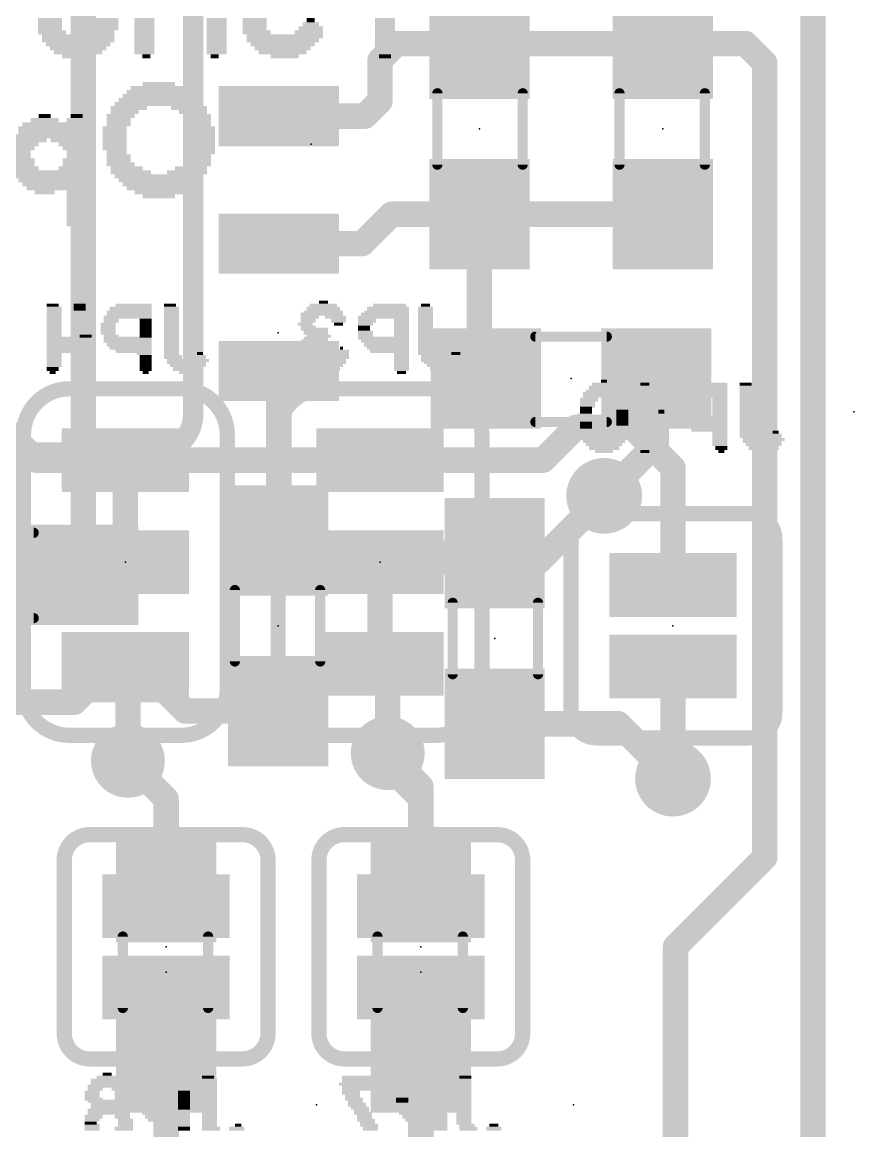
# Model space of a CAD drawing. Extents: x -29.2 to 57.4, y -10.7 to 25.5.
# Drawn here: x 14.97 to 23.27, y 7.69 to 18.74 of the extents above; entities that cross this region are included whole.
import ezdxf

# ---------------------------------------------------------------- set-up
doc = ezdxf.new("R2010")
doc.units = 0
for name, color, linetype in [('1', 12, 'CONTINUOUS'), ('16', 132, 'CONTINUOUS'), ('18', 110, 'CONTINUOUS'), ('20', 31, 'CONTINUOUS'), ('21', 253, 'CONTINUOUS'), ('22', 253, 'CONTINUOUS'), ('23', 53, 'CONTINUOUS'), ('24', 53, 'CONTINUOUS'), ('51', 253, 'CONTINUOUS')]:
    doc.layers.add(name, color=color, linetype=linetype)

# ---------------------------------------------------------------- blocks, each defined once
blk = doc.blocks.new('RECT')
blk.add_solid([(-0.5, -0.5), (0.5, -0.5), (-0.5, 0.5), (0.5, 0.5)])
blk = doc.blocks.new('ROUNDV')
at = {"const_width": 0.5}
blk.add_lwpolyline([(0, -0.25, 1), (0, 0.25, 1), (0, -0.25)], format="xyb", dxfattribs=at)

msp = doc.modelspace()

# ---------------------------------------------------------------- linework, layer by layer
at = {"layer": '1', "const_width": 0.254}
for points in [[(22.86, 0), (22.86, 25.4)], [(15.582, 13.2334), (15.582, 19.0364)], [(18.542, 18.3642), (18.7062, 18.5284)], [(19.5326, 18.5284), (18.7062, 18.5284)], [(19.5326, 18.5284), (21.3614, 18.5284)], [(21.3614, 18.5284), (22.1878, 18.5284)], [(22.1878, 18.5284), (22.3774, 18.3388)], [(18.542, 17.9578), (18.542, 18.3642)], [(22.3774, 18.3388), (22.3774, 10.414)], [(18.3896, 17.8054), (18.542, 17.9578)], [(17.532, 17.8054), (18.3896, 17.8054)], [(18.6572, 16.8284), (18.3642, 16.5354)], [(19.5326, 16.8284), (18.6572, 16.8284)], [(19.5326, 16.8284), (19.5326, 15.2536)], [(19.5326, 16.8284), (21.3614, 16.8284)], [(18.3642, 16.5354), (17.532, 16.5354)], [(17.532, 15.2654), (17.532, 13.4544)], [(19.5326, 15.2536), (19.597, 15.1892)], [(21.297, 15.1892), (21.297, 14.5406)], [(21.297, 14.5406), (20.7772, 14.0208)], [(17.532, 13.4544), (17.526, 13.5754)], [(17.538, 13.4484), (17.532, 13.4544)], [(19.685, 13.4484), (17.538, 13.4484)], [(15.494, 11.9634), (15.621, 12.0904)], [(15.621, 12.0904), (16.383, 12.0904)], [(16.383, 12.0904), (16.598, 11.8754)], [(13.97, 11.9634), (15.494, 11.9634)], [(16.598, 11.8754), (17.526, 11.8754)], [(19.685, 11.7484), (20.916, 11.7484)], [(20.916, 11.7484), (21.463, 11.2014)], [(16.0274, 11.3792), (16.4084, 10.9982)], [(18.6182, 11.3538), (18.6182, 11.4554)], [(18.6262, 11.3458), (18.6182, 11.3538)], [(18.6262, 11.3458), (18.6262, 11.3262)], [(18.6262, 11.3262), (18.9484, 11.0039)], [(16.4084, 10.9982), (16.4084, 10.121)], [(18.9484, 11.0039), (18.9484, 10.121)], [(22.3774, 10.414), (21.4884, 9.525)], [(18.9785, 10.1511), (18.9484, 10.121)], [(21.4884, 9.525), (21.4884, 1.3716)], [(16.4084, 8.421), (16.4084, 7.239)], [(18.9484, 7.239), (18.9484, 8.421)]]:
    msp.add_lwpolyline(points, dxfattribs=at)
at = {"layer": '1', "const_width": 0.127}
for points in [[(18.7062, 18.5919, 1), (18.7062, 18.4649)], [(18.7511, 18.4835, 1), (18.6613, 18.5733)], [(19.5326, 18.5919, 1), (19.5326, 18.4649)], [(19.5326, 18.4649, 1), (19.5326, 18.5919)], [(21.3614, 18.5919, 1), (21.3614, 18.4649)], [(21.3614, 18.4649, 1), (21.3614, 18.5919)], [(22.2327, 18.5733, 1), (22.1429, 18.4835)], [(22.1878, 18.4649, 1), (22.1878, 18.5919)], [(18.6055, 18.3642, 1), (18.4785, 18.3642)], [(18.4971, 18.4091, 1), (18.5869, 18.3193)], [(22.4409, 18.3388, 1), (22.3139, 18.3388)], [(22.3325, 18.2939, 1), (22.4223, 18.3837)], [(18.4785, 17.9578, 1), (18.6055, 17.9578)], [(18.5869, 17.9129, 1), (18.4971, 18.0027)], [(17.532, 17.8689, 1), (17.532, 17.7419)], [(18.3447, 17.8503, 1), (18.4345, 17.7605)], [(18.3896, 17.7419, 1), (18.3896, 17.8689)], [(18.6572, 16.8919, 1), (18.6572, 16.7649)], [(18.7021, 16.7835, 1), (18.6123, 16.8733)], [(19.5961, 16.8284, 1), (19.4691, 16.8284)], [(19.5326, 16.8919, 1), (19.5326, 16.7649)], [(19.5326, 16.7649, 1), (19.5326, 16.8919)], [(21.3614, 16.7649, 1), (21.3614, 16.8919)], [(17.532, 16.5989, 1), (17.532, 16.4719)], [(18.3193, 16.5803, 1), (18.4091, 16.4905)], [(18.3642, 16.4719, 1), (18.3642, 16.5989)], [(17.5955, 15.2654, 1), (17.4685, 15.2654)], [(19.5775, 15.2985, 1), (19.4877, 15.2087)], [(19.4691, 15.2536, 1), (19.5961, 15.2536)], [(19.5521, 15.1443, 1), (19.6419, 15.2341)], [(21.3605, 15.1892, 1), (21.2335, 15.1892)], [(21.2335, 14.5406, 1), (21.3605, 14.5406)], [(21.3419, 14.4957, 1), (21.2521, 14.5855)], [(20.7323, 14.0657, 1), (20.8221, 13.9759)], [(17.5894, 13.5785, 1), (17.4626, 13.5723)], [(17.5769, 13.4993, 1), (17.4871, 13.4095)], [(17.4685, 13.4544, 1), (17.5955, 13.4544)], [(17.4686, 13.4513, 1), (17.5954, 13.4575)], [(17.538, 13.5119, 1), (17.538, 13.3849)], [(17.4931, 13.4035, 1), (17.5829, 13.4933)], [(19.685, 13.3849, 1), (19.685, 13.5119)], [(15.5185, 13.2334, 1), (15.6455, 13.2334)], [(15.621, 12.1539, 1), (15.621, 12.0269)], [(15.6659, 12.0455, 1), (15.5761, 12.1353)], [(16.4279, 12.1353, 1), (16.3381, 12.0455)], [(16.383, 12.0269, 1), (16.383, 12.1539)], [(15.4491, 12.0083, 1), (15.5389, 11.9185)], [(15.494, 11.8999, 1), (15.494, 12.0269)], [(16.598, 11.9389, 1), (16.598, 11.8119)], [(16.5531, 11.8305, 1), (16.6429, 11.9203)], [(17.526, 11.8119, 1), (17.526, 11.9389)], [(19.685, 11.8119, 1), (19.685, 11.6849)], [(20.9609, 11.7933, 1), (20.8711, 11.7035)], [(20.916, 11.6849, 1), (20.916, 11.8119)], [(16.0723, 11.4241, 1), (15.9825, 11.3343)], [(18.6817, 11.4554, 1), (18.5547, 11.4554)], [(18.6631, 11.3987, 1), (18.5733, 11.3089)], [(18.5547, 11.3538, 1), (18.6817, 11.3538)], [(18.6897, 11.3458, 1), (18.5627, 11.3458)], [(18.6711, 11.3711, 1), (18.5813, 11.2812)], [(18.5627, 11.3262, 1), (18.6897, 11.3262)], [(18.5813, 11.3009, 1), (18.6711, 11.3907)], [(21.4181, 11.1565, 1), (21.5079, 11.2463)], [(16.4719, 10.9982, 1), (16.3449, 10.9982)], [(16.3635, 10.9533, 1), (16.4533, 11.0431)], [(19.0119, 11.0039, 1), (18.8849, 11.0039)], [(18.9035, 10.959, 1), (18.9933, 11.0489)], [(22.4223, 10.3691, 1), (22.3325, 10.4589)], [(22.3139, 10.414, 1), (22.4409, 10.414)], [(16.3449, 10.121, 1), (16.4719, 10.121)], [(18.9035, 10.1659, 1), (18.9933, 10.0761)], [(18.8849, 10.121, 1), (19.0119, 10.121)], [(19.0234, 10.1062, 1), (18.9336, 10.196)], [(21.5519, 9.525, 1), (21.4249, 9.525)], [(21.4435, 9.5699, 1), (21.5333, 9.4801)], [(16.4719, 8.421, 1), (16.3449, 8.421)], [(19.0119, 8.421, 1), (18.8849, 8.421)]]:
    msp.add_lwpolyline(points, format="xyb", dxfattribs=at)
at = {"layer": '16', "const_width": 0.254}
for points in [[(22.86, 0), (22.86, 25.4)], [(15.113, 14.3764), (12.954, 16.5354)], [(20.1675, 14.3764), (20.4945, 14.7034)], [(20.4945, 14.7034), (21.0599, 14.7034)], [(21.0599, 14.7034), (21.463, 14.3003)], [(16.002, 14.3764), (15.875, 14.5034)], [(16.002, 14.3764), (15.113, 14.3764)], [(16.002, 14.3764), (18.542, 14.3764)], [(18.542, 14.3764), (20.1675, 14.3764)], [(21.463, 14.3003), (21.463, 13.1318)], [(20.7772, 14.0208), (20.1168, 13.3604)], [(14.478, 13.3604), (16.002, 13.3604)], [(20.1168, 13.3604), (18.542, 13.3604)], [(16.002, 12.3444), (16.0274, 12.319)], [(16.0274, 12.319), (16.0274, 11.3792)], [(18.542, 12.3444), (18.5721, 12.3143)], [(18.542, 12.3444), (18.6182, 12.2682)], [(18.6182, 12.2682), (18.6182, 11.4554)], [(21.463, 11.2014), (21.463, 12.319)], [(16.4084, 10.9982), (16.0274, 11.3792)], [(18.9484, 11.1252), (18.6182, 11.4554)], [(18.9484, 9.9314), (18.9484, 11.1252)], [(16.4084, 9.9314), (16.4084, 10.9982)], [(18.9484, 9.9314), (18.9785, 9.9615)], [(16.4084, 9.1186), (16.4084, 7.239)], [(18.9484, 9.1186), (18.9484, 7.239)]]:
    msp.add_lwpolyline(points, dxfattribs=at)
at = {"layer": '16', "const_width": 0.127}
for points in [[(20.4945, 14.7669, 1), (20.4945, 14.6399)], [(20.5394, 14.6585, 1), (20.4496, 14.7483)], [(21.1048, 14.7483, 1), (21.015, 14.6585)], [(21.0599, 14.6399, 1), (21.0599, 14.7669)], [(15.9199, 14.5483, 1), (15.8301, 14.4585)], [(15.113, 14.4399, 1), (15.113, 14.3129)], [(15.0681, 14.3315, 1), (15.1579, 14.4213)], [(16.002, 14.4399, 1), (16.002, 14.3129)], [(15.9571, 14.3315, 1), (16.0469, 14.4213)], [(16.002, 14.3129, 1), (16.002, 14.4399)], [(18.542, 14.4399, 1), (18.542, 14.3129)], [(18.542, 14.3129, 1), (18.542, 14.4399)], [(20.1226, 14.4213, 1), (20.2124, 14.3315)], [(20.1675, 14.3129, 1), (20.1675, 14.4399)], [(21.5265, 14.3003, 1), (21.3995, 14.3003)], [(21.4181, 14.2554, 1), (21.5079, 14.3452)], [(20.8221, 13.9759, 1), (20.7323, 14.0657)], [(16.002, 13.2969, 1), (16.002, 13.4239)], [(18.542, 13.4239, 1), (18.542, 13.2969)], [(20.1168, 13.2969, 1), (20.1168, 13.4239)], [(20.0719, 13.4053, 1), (20.1617, 13.3155)], [(21.3995, 13.1318, 1), (21.5265, 13.1318)], [(16.0469, 12.3893, 1), (15.9571, 12.2995)], [(16.0909, 12.319, 1), (15.9639, 12.319)], [(15.9825, 12.2741, 1), (16.0723, 12.3639)], [(18.5869, 12.3893, 1), (18.4971, 12.2995)], [(18.5869, 12.3893, 1), (18.4971, 12.2995)], [(18.5272, 12.2694, 1), (18.617, 12.3592)], [(18.6817, 12.2682, 1), (18.5547, 12.2682)], [(21.5265, 12.319, 1), (21.3995, 12.319)], [(18.5733, 12.2233, 1), (18.6631, 12.3131)], [(16.0723, 11.4241, 1), (15.9825, 11.3343)], [(18.6631, 11.5003, 1), (18.5733, 11.4105)], [(18.5547, 11.4554, 1), (18.6817, 11.4554)], [(15.9639, 11.3792, 1), (16.0909, 11.3792)], [(19.0119, 11.1252, 1), (18.8849, 11.1252)], [(18.9035, 11.0803, 1), (18.9933, 11.1701)], [(21.3995, 11.2014, 1), (21.5265, 11.2014)], [(16.4719, 10.9982, 1), (16.3449, 10.9982)], [(16.3635, 10.9533, 1), (16.4533, 11.0431)], [(19.0234, 9.9166, 1), (18.9336, 10.0064)], [(16.3449, 9.9314, 1), (16.4719, 9.9314)], [(18.9035, 9.9763, 1), (18.9933, 9.8865)], [(18.8849, 9.9314, 1), (19.0119, 9.9314)], [(16.4719, 9.1186, 1), (16.3449, 9.1186)], [(19.0119, 9.1186, 1), (18.8849, 9.1186)]]:
    msp.add_lwpolyline(points, format="xyb", dxfattribs=at)
at = {"layer": '20', "const_width": 0.2032}
msp.add_lwpolyline([(22.86, 0), (22.86, 25.4)], dxfattribs=at)
at = {"layer": '21', "const_width": 0.2032}
for points in [[(16.6783, 14.8336), (16.6783, 19.5072)], [(13.1667, 14.4526), (16.2973, 14.4526)]]:
    msp.add_lwpolyline(points, dxfattribs=at)
at = {"layer": '21'}
for points, const_width in [([(16.2973, 14.4526, 0.4144), (16.6783, 14.8336)], 0.2032), ([(16.7291, 14.8336, 1), (16.6275, 14.8336)], 0.1016), ([(16.6275, 14.8336, 1), (16.7291, 14.8336)], 0.1016), ([(16.2973, 14.5034, 1), (16.2973, 14.4018)], 0.1016), ([(16.2973, 14.4018, 1), (16.2973, 14.5034)], 0.1016)]:
    msp.add_lwpolyline(points, format="xyb", dxfattribs=dict(at, const_width=const_width))
at = {"layer": '22'}
for points, const_width in [([(15.4432, 15.0876, 0.4142), (14.986, 14.6304)], 0.1524), ([(15.4432, 15.1257, 1), (15.4432, 15.0495)], 0.0762), ([(15.4432, 15.0495, 1), (15.4432, 15.1257)], 0.0762), ([(17.018, 14.6304, 0.4142), (16.5608, 15.0876)], 0.1524), ([(16.5608, 15.1257, 1), (16.5608, 15.0495)], 0.0762), ([(16.5608, 15.0495, 1), (16.5608, 15.1257)], 0.0762), ([(17.9832, 15.0876, 0.4142), (17.526, 14.6304)], 0.1524), ([(17.9832, 15.1257, 1), (17.9832, 15.0495)], 0.0762), ([(17.9832, 15.0495, 1), (17.9832, 15.1257)], 0.0762), ([(19.558, 14.6304, 0.4142), (19.1008, 15.0876)], 0.1524), ([(19.1008, 15.1257, 1), (19.1008, 15.0495)], 0.0762), ([(19.1008, 15.0495, 1), (19.1008, 15.1257)], 0.0762), ([(15.0241, 14.6304, 1), (14.9479, 14.6304)], 0.0762), ([(17.0561, 14.6304, 1), (16.9799, 14.6304)], 0.0762), ([(17.5641, 14.6304, 1), (17.4879, 14.6304)], 0.0762), ([(19.5961, 14.6304, 1), (19.5199, 14.6304)], 0.0762), ([(14.9479, 14.6304, 1), (15.0241, 14.6304)], 0.0762), ([(16.9799, 14.6304, 1), (17.0561, 14.6304)], 0.0762), ([(17.4879, 14.6304, 1), (17.5641, 14.6304)], 0.0762), ([(19.5199, 14.6304, 1), (19.5961, 14.6304)], 0.0762), ([(20.701, 13.843, 0.4142), (20.447, 13.589)], 0.1524), ([(20.701, 13.8811, 1), (20.701, 13.8049)], 0.0762), ([(20.701, 13.8049, 1), (20.701, 13.8811)], 0.0762), ([(22.479, 13.589, 0.4142), (22.225, 13.843)], 0.1524), ([(22.225, 13.8811, 1), (22.225, 13.8049)], 0.0762), ([(22.225, 13.8049, 1), (22.225, 13.8811)], 0.0762), ([(20.4851, 13.589, 1), (20.4089, 13.589)], 0.0762), ([(20.4089, 13.589, 1), (20.4851, 13.589)], 0.0762), ([(22.5171, 13.589, 1), (22.4409, 13.589)], 0.0762), ([(22.4409, 13.589, 1), (22.5171, 13.589)], 0.0762), ([(14.986, 12.0904, 0.4142), (15.4432, 11.6332)], 0.1524), ([(15.0241, 12.0904, 1), (14.9479, 12.0904)], 0.0762), ([(16.5608, 11.6332, 0.4142), (17.018, 12.0904)], 0.1524), ([(17.0561, 12.0904, 1), (16.9799, 12.0904)], 0.0762), ([(17.526, 12.0904, 0.4142), (17.9832, 11.6332)], 0.1524), ([(17.5641, 12.0904, 1), (17.4879, 12.0904)], 0.0762), ([(19.1008, 11.6332, 0.4142), (19.558, 12.0904)], 0.1524), ([(19.5961, 12.0904, 1), (19.5199, 12.0904)], 0.0762), ([(14.9479, 12.0904, 1), (15.0241, 12.0904)], 0.0762), ([(16.9799, 12.0904, 1), (17.0561, 12.0904)], 0.0762), ([(17.4879, 12.0904, 1), (17.5641, 12.0904)], 0.0762), ([(19.5199, 12.0904, 1), (19.5961, 12.0904)], 0.0762), ([(20.447, 11.8618, 0.4142), (20.701, 11.6078)], 0.1524), ([(20.4851, 11.8618, 1), (20.4089, 11.8618)], 0.0762), ([(22.225, 11.6078, 0.4142), (22.479, 11.8618)], 0.1524), ([(22.5171, 11.8618, 1), (22.4409, 11.8618)], 0.0762), ([(20.4089, 11.8618, 1), (20.4851, 11.8618)], 0.0762), ([(22.4409, 11.8618, 1), (22.5171, 11.8618)], 0.0762), ([(15.4432, 11.6713, 1), (15.4432, 11.5951)], 0.0762), ([(15.4432, 11.5951, 1), (15.4432, 11.6713)], 0.0762), ([(16.5608, 11.6713, 1), (16.5608, 11.5951)], 0.0762), ([(16.5608, 11.5951, 1), (16.5608, 11.6713)], 0.0762), ([(17.9832, 11.6713, 1), (17.9832, 11.5951)], 0.0762), ([(17.9832, 11.5951, 1), (17.9832, 11.6713)], 0.0762), ([(19.1008, 11.6713, 1), (19.1008, 11.5951)], 0.0762), ([(19.1008, 11.5951, 1), (19.1008, 11.6713)], 0.0762), ([(20.701, 11.6459, 1), (20.701, 11.5697)], 0.0762), ([(20.701, 11.5697, 1), (20.701, 11.6459)], 0.0762), ([(22.225, 11.6459, 1), (22.225, 11.5697)], 0.0762), ([(22.225, 11.5697, 1), (22.225, 11.6459)], 0.0762), ([(15.6464, 10.6426, 0.4142), (15.3924, 10.3886)], 0.1524), ([(15.6464, 10.6807, 1), (15.6464, 10.6045)], 0.0762), ([(15.6464, 10.6045, 1), (15.6464, 10.6807)], 0.0762), ([(17.4244, 10.3886, 0.4142), (17.1704, 10.6426)], 0.1524), ([(17.1704, 10.6807, 1), (17.1704, 10.6045)], 0.0762), ([(17.1704, 10.6045, 1), (17.1704, 10.6807)], 0.0762), ([(18.1864, 10.6426, 0.4142), (17.9324, 10.3886)], 0.1524), ([(18.1864, 10.6807, 1), (18.1864, 10.6045)], 0.0762), ([(18.1864, 10.6045, 1), (18.1864, 10.6807)], 0.0762), ([(19.9644, 10.3886, 0.4142), (19.7104, 10.6426)], 0.1524), ([(19.7104, 10.6807, 1), (19.7104, 10.6045)], 0.0762), ([(19.7104, 10.6045, 1), (19.7104, 10.6807)], 0.0762), ([(15.4305, 10.3886, 1), (15.3543, 10.3886)], 0.0762), ([(15.3543, 10.3886, 1), (15.4305, 10.3886)], 0.0762), ([(17.4625, 10.3886, 1), (17.3863, 10.3886)], 0.0762), ([(17.3863, 10.3886, 1), (17.4625, 10.3886)], 0.0762), ([(17.9705, 10.3886, 1), (17.8943, 10.3886)], 0.0762), ([(17.8943, 10.3886, 1), (17.9705, 10.3886)], 0.0762), ([(20.0025, 10.3886, 1), (19.9263, 10.3886)], 0.0762), ([(19.9263, 10.3886, 1), (20.0025, 10.3886)], 0.0762), ([(15.3924, 8.6614, 0.4142), (15.6464, 8.4074)], 0.1524), ([(15.4305, 8.6614, 1), (15.3543, 8.6614)], 0.0762), ([(17.1704, 8.4074, 0.4142), (17.4244, 8.6614)], 0.1524), ([(17.4625, 8.6614, 1), (17.3863, 8.6614)], 0.0762), ([(17.9324, 8.6614, 0.4142), (18.1864, 8.4074)], 0.1524), ([(17.9705, 8.6614, 1), (17.8943, 8.6614)], 0.0762), ([(19.7104, 8.4074, 0.4142), (19.9644, 8.6614)], 0.1524), ([(20.0025, 8.6614, 1), (19.9263, 8.6614)], 0.0762), ([(15.3543, 8.6614, 1), (15.4305, 8.6614)], 0.0762), ([(17.3863, 8.6614, 1), (17.4625, 8.6614)], 0.0762), ([(17.8943, 8.6614, 1), (17.9705, 8.6614)], 0.0762), ([(19.9263, 8.6614, 1), (20.0025, 8.6614)], 0.0762), ([(15.6464, 8.4455, 1), (15.6464, 8.3693)], 0.0762), ([(15.6464, 8.3693, 1), (15.6464, 8.4455)], 0.0762), ([(17.1704, 8.4455, 1), (17.1704, 8.3693)], 0.0762), ([(17.1704, 8.3693, 1), (17.1704, 8.4455)], 0.0762), ([(18.1864, 8.4455, 1), (18.1864, 8.3693)], 0.0762), ([(18.1864, 8.3693, 1), (18.1864, 8.4455)], 0.0762), ([(19.7104, 8.4455, 1), (19.7104, 8.3693)], 0.0762), ([(19.7104, 8.3693, 1), (19.7104, 8.4455)], 0.0762)]:
    msp.add_lwpolyline(points, format="xyb", dxfattribs=dict(at, const_width=const_width))
at = {"layer": '22', "const_width": 0.1524}
for points in [[(15.4432, 15.0876), (16.5608, 15.0876)], [(19.1008, 15.0876), (17.9832, 15.0876)], [(14.986, 14.6304), (14.986, 12.0904)], [(17.018, 12.0904), (17.018, 14.6304)], [(17.526, 14.6304), (17.526, 12.0904)], [(19.558, 12.0904), (19.558, 14.6304)], [(20.701, 13.843), (22.225, 13.843)], [(20.447, 13.589), (20.447, 11.8618)], [(22.479, 11.8618), (22.479, 13.589)], [(15.4432, 11.6332), (16.5608, 11.6332)], [(19.1008, 11.6332), (17.9832, 11.6332)], [(20.701, 11.6078), (22.225, 11.6078)], [(17.1704, 10.6426), (15.6464, 10.6426)], [(19.7104, 10.6426), (18.1864, 10.6426)], [(15.3924, 10.3886), (15.3924, 8.6614)], [(17.4244, 8.6614), (17.4244, 10.3886)], [(17.9324, 10.3886), (17.9324, 8.6614)], [(19.9644, 8.6614), (19.9644, 10.3886)], [(17.1704, 8.4074), (15.6464, 8.4074)], [(19.7104, 8.4074), (18.1864, 8.4074)]]:
    msp.add_lwpolyline(points, dxfattribs=at)
at = {"layer": '23'}
for p in [(19.5326, 17.6784), (21.3614, 17.6784), (20.447, 15.1892), (17.526, 12.7254), (19.685, 12.5984), (16.4084, 9.271), (18.9484, 9.271)]:
    msp.add_point(p, dxfattribs=at)
at = {"layer": '24'}
for p in [(17.8562, 17.526), (17.526, 15.6464), (20.0914, 15.6464), (23.2664, 14.859), (16.002, 13.3604), (18.542, 13.3604), (21.463, 12.7254), (16.4084, 9.525), (18.9484, 9.525), (17.907, 7.9502), (20.4724, 7.9502)]:
    msp.add_point(p, dxfattribs=at)
at = {"layer": '51', "const_width": 0.1016}
for points in [[(19.1136, 18.0344), (19.1136, 17.3224)], [(19.9646, 18.0344), (19.9646, 17.3224)], [(20.9294, 17.3224), (20.9294, 18.0344)], [(21.7804, 17.3224), (21.7804, 18.0344)], [(20.803, 15.6082), (20.091, 15.6082)], [(20.803, 14.7572), (20.091, 14.7572)], [(15.088, 13.6524), (14.376, 13.6524)], [(17.094, 12.3694), (17.094, 13.0814)], [(17.945, 12.3694), (17.945, 13.0814)], [(19.266, 12.9544), (19.266, 12.2424)], [(20.117, 12.9544), (20.117, 12.2424)], [(15.088, 12.8014), (14.376, 12.8014)], [(15.9764, 8.915), (15.9764, 9.627)], [(16.8274, 8.915), (16.8274, 9.627)], [(18.5164, 8.915), (18.5164, 9.627)], [(19.3674, 8.915), (19.3674, 9.627)]]:
    msp.add_lwpolyline(points, dxfattribs=at)
at = {"layer": '51', "const_width": 0.0508}
for points in [[(19.139, 18.0344, 1), (19.0882, 18.0344)], [(19.99, 18.0344, 1), (19.9392, 18.0344)], [(20.9548, 18.0344, 1), (20.904, 18.0344)], [(21.8058, 18.0344, 1), (21.755, 18.0344)], [(19.0882, 17.3224, 1), (19.139, 17.3224)], [(19.9392, 17.3224, 1), (19.99, 17.3224)], [(20.904, 17.3224, 1), (20.9548, 17.3224)], [(21.755, 17.3224, 1), (21.8058, 17.3224)], [(20.091, 15.6336, 1), (20.091, 15.5828)], [(20.803, 15.5828, 1), (20.803, 15.6336)], [(20.091, 14.7826, 1), (20.091, 14.7318)], [(20.803, 14.7318, 1), (20.803, 14.7826)], [(15.088, 13.627, 1), (15.088, 13.6778)], [(17.1194, 13.0814, 1), (17.0686, 13.0814)], [(17.9704, 13.0814, 1), (17.9196, 13.0814)], [(19.2914, 12.9544, 1), (19.2406, 12.9544)], [(20.1424, 12.9544, 1), (20.0916, 12.9544)], [(15.088, 12.776, 1), (15.088, 12.8268)], [(17.0686, 12.3694, 1), (17.1194, 12.3694)], [(17.9196, 12.3694, 1), (17.9704, 12.3694)], [(19.2406, 12.2424, 1), (19.2914, 12.2424)], [(20.0916, 12.2424, 1), (20.1424, 12.2424)], [(16.0018, 9.627, 1), (15.951, 9.627)], [(16.8528, 9.627, 1), (16.802, 9.627)], [(18.5418, 9.627, 1), (18.491, 9.627)], [(19.3928, 9.627, 1), (19.342, 9.627)], [(15.951, 8.915, 1), (16.0018, 8.915)], [(16.802, 8.915, 1), (16.8528, 8.915)], [(18.491, 8.915, 1), (18.5418, 8.915)], [(19.342, 8.915, 1), (19.3928, 8.915)]]:
    msp.add_lwpolyline(points, format="xyb", dxfattribs=at)

# ---------------------------------------------------------------- block references
at = {"layer": '1', "xscale": 1.1}
for p, rotation in [((19.5326, 18.5284), 270), ((21.3614, 18.5284), 90), ((19.5326, 16.8284), 270), ((21.3614, 16.8284), 90), ((19.597, 15.1892), 180), ((21.297, 15.1892), 180), ((17.526, 13.5754), 90), ((19.685, 13.4484), 270), ((15.582, 13.2334), 180), ((17.526, 11.8754), 90), ((19.685, 11.7484), 270), ((16.4084, 10.121), 90), ((18.9484, 10.121), 90), ((16.4084, 8.421), 90), ((18.9484, 8.421), 90)]:
    msp.add_blockref('RECT', p, dxfattribs=dict(at, rotation=rotation))
at = {"layer": '1', "xscale": 0.6, "yscale": 1.2, "rotation": 270}
for p in [(17.532, 17.8054), (17.532, 16.5354), (17.532, 15.2654)]:
    msp.add_blockref('RECT', p, dxfattribs=at)
at = {"layer": '16'}
for p, xscale, yscale, rotation in [((16.002, 14.3764), 0.635, 1.27, 90), ((18.542, 14.3764), 0.635, 1.27, 270), ((16.002, 13.8684), 0.4064, 0.254, 90), ((16.002, 13.3604), 0.635, 1.27, 90), ((18.542, 13.3604), 0.635, 1.27, 270), ((21.463, 13.1318), 0.635, 1.27, 90), ((18.542, 12.8524), 0.4064, 0.254, 270), ((16.002, 12.3444), 0.635, 1.27, 90), ((18.542, 12.3444), 0.635, 1.27, 270), ((21.463, 12.319), 0.635, 1.27, 90), ((16.4084, 9.9314), 0.635, 1.27, 270), ((18.9484, 9.9314), 0.635, 1.27, 270), ((16.4084, 9.1186), 0.635, 1.27, 270), ((18.9484, 9.1186), 0.635, 1.27, 270)]:
    msp.add_blockref('RECT', p, dxfattribs=dict(at, xscale=xscale, yscale=yscale, rotation=rotation))
at = {"layer": '18'}
for p, xscale, yscale in [((20.7772, 14.0208), 0.7556, 0.7556), ((20.7772, 14.0208), 0.7556, 0.7556), ((16.0274, 11.3792), 0.7366, 0.7366), ((16.0274, 11.3792), 0.7366, 0.7366), ((18.6182, 11.4554), 0.7366, 0.7366), ((18.6182, 11.4554), 0.7366, 0.7366), ((21.463, 11.2014), 0.7556, 0.7556), ((21.463, 11.2014), 0.7556, 0.7556)]:
    msp.add_blockref('ROUNDV', p, dxfattribs=dict(at, xscale=xscale, yscale=yscale))
at = {"layer": '22', "rotation": 180}
for p, xscale, yscale in [((15.2514, 18.763), 0.24, 0.04), ((15.2514, 18.723), 0.24, 0.04), ((15.2514, 18.683), 0.24, 0.04), ((15.8114, 18.763), 0.24, 0.04), ((15.8114, 18.723), 0.24, 0.04), ((15.8114, 18.683), 0.24, 0.04), ((16.1914, 18.763), 0.2, 0.04), ((16.1914, 18.723), 0.2, 0.04), ((16.1914, 18.683), 0.2, 0.04), ((16.9114, 18.763), 0.2, 0.04), ((16.9114, 18.723), 0.2, 0.04), ((16.9114, 18.683), 0.2, 0.04), ((17.2914, 18.763), 0.24, 0.04), ((17.2914, 18.723), 0.24, 0.04), ((17.2914, 18.683), 0.24, 0.04), ((17.8514, 18.683), 0.24, 0.04), ((17.8514, 18.723), 0.16, 0.04), ((17.8514, 18.763), 0.08, 0.04), ((18.5914, 18.763), 0.2, 0.04), ((18.5914, 18.723), 0.2, 0.04), ((18.5914, 18.683), 0.2, 0.04), ((15.2714, 18.643), 0.28, 0.04), ((15.5314, 18.603), 0.72, 0.04), ((15.5314, 18.563), 0.72, 0.04), ((15.7514, 18.643), 0.28, 0.04), ((16.1914, 18.643), 0.2, 0.04), ((16.1914, 18.603), 0.2, 0.04), ((16.1914, 18.563), 0.2, 0.04), ((16.9114, 18.643), 0.2, 0.04), ((16.9114, 18.603), 0.2, 0.04), ((16.9114, 18.563), 0.2, 0.04), ((17.3114, 18.643), 0.28, 0.04), ((17.5914, 18.603), 0.76, 0.04), ((17.5714, 18.563), 0.72, 0.04), ((17.8314, 18.643), 0.28, 0.04), ((18.5914, 18.643), 0.2, 0.04), ((18.5914, 18.603), 0.2, 0.04), ((18.5914, 18.563), 0.2, 0.04), ((15.5314, 18.523), 0.64, 0.04), ((15.5314, 18.483), 0.56, 0.04), ((15.5314, 18.443), 0.48, 0.04), ((16.1914, 18.523), 0.2, 0.04), ((16.1914, 18.483), 0.2, 0.04), ((16.1914, 18.443), 0.2, 0.04), ((16.9114, 18.523), 0.2, 0.04), ((16.9114, 18.483), 0.2, 0.04), ((16.9114, 18.443), 0.2, 0.04), ((17.5714, 18.523), 0.64, 0.04), ((17.5714, 18.483), 0.56, 0.04), ((17.5714, 18.443), 0.48, 0.04), ((18.5914, 18.523), 0.2, 0.04), ((18.5914, 18.483), 0.2, 0.04), ((18.5914, 18.443), 0.2, 0.04), ((15.5114, 18.403), 0.28, 0.04), ((16.2114, 18.403), 0.08, 0.04), ((16.8914, 18.403), 0.08, 0.04), ((17.5914, 18.403), 0.28, 0.04), ((18.5914, 18.403), 0.12, 0.04), ((16.3362, 18.126), 0.32, 0.04), ((16.3362, 18.006), 0.72, 0.04), ((16.3362, 18.046), 0.64, 0.04), ((16.3362, 18.086), 0.56, 0.04), ((16.0362, 17.886), 0.36, 0.04), ((16.3362, 17.926), 0.88, 0.04), ((16.3362, 17.966), 0.8, 0.04), ((16.6362, 17.886), 0.36, 0.04), ((15.1962, 17.806), 0.12, 0.04), ((15.5162, 17.806), 0.12, 0.04), ((15.9562, 17.806), 0.28, 0.04), ((15.9962, 17.846), 0.28, 0.04), ((16.6762, 17.846), 0.28, 0.04), ((16.7162, 17.806), 0.28, 0.04), ((15.2762, 17.686), 0.68, 0.04), ((15.2962, 17.726), 0.64, 0.04), ((15.1962, 17.766), 0.28, 0.04), ((15.5162, 17.766), 0.2, 0.04), ((15.8962, 17.686), 0.24, 0.04), ((15.9362, 17.766), 0.24, 0.04), ((15.9362, 17.726), 0.24, 0.04), ((16.7362, 17.766), 0.24, 0.04), ((16.7362, 17.726), 0.24, 0.04), ((16.7762, 17.686), 0.24, 0.04), ((15.2562, 17.606), 0.72, 0.04), ((15.0562, 17.566), 0.32, 0.04), ((15.2762, 17.646), 0.68, 0.04), ((15.4362, 17.566), 0.36, 0.04), ((15.8962, 17.646), 0.24, 0.04), ((15.8962, 17.606), 0.24, 0.04), ((15.8962, 17.566), 0.24, 0.04), ((16.7762, 17.646), 0.24, 0.04), ((16.7762, 17.606), 0.24, 0.04), ((16.7762, 17.566), 0.24, 0.04), ((14.9962, 17.526), 0.28, 0.04), ((14.9762, 17.486), 0.24, 0.04), ((14.9562, 17.446), 0.2, 0.04), ((15.4762, 17.526), 0.28, 0.04), ((15.4962, 17.486), 0.24, 0.04), ((15.5162, 17.446), 0.2, 0.04), ((15.8962, 17.526), 0.24, 0.04), ((15.8962, 17.486), 0.24, 0.04), ((15.9162, 17.446), 0.2, 0.04), ((16.7762, 17.526), 0.24, 0.04), ((16.7762, 17.486), 0.24, 0.04), ((16.7762, 17.446), 0.24, 0.04), ((14.9562, 17.406), 0.2, 0.04), ((14.9762, 17.366), 0.24, 0.04), ((15.4962, 17.366), 0.24, 0.04), ((15.5162, 17.406), 0.2, 0.04), ((15.9362, 17.406), 0.24, 0.04), ((15.9362, 17.366), 0.24, 0.04), ((16.7162, 17.366), 0.28, 0.04), ((16.7362, 17.406), 0.24, 0.04), ((14.9762, 17.326), 0.24, 0.04), ((14.9962, 17.286), 0.28, 0.04), ((15.2562, 17.246), 0.72, 0.04), ((15.4762, 17.286), 0.28, 0.04), ((15.4962, 17.326), 0.24, 0.04), ((15.9562, 17.326), 0.28, 0.04), ((16.0162, 17.286), 0.32, 0.04), ((16.0562, 17.246), 0.4, 0.04), ((16.6162, 17.246), 0.4, 0.04), ((16.6562, 17.286), 0.32, 0.04), ((16.7162, 17.326), 0.28, 0.04), ((15.2562, 17.206), 0.72, 0.04), ((15.2762, 17.166), 0.68, 0.04), ((15.2962, 17.126), 0.64, 0.04), ((16.3362, 17.206), 0.88, 0.04), ((16.3362, 17.166), 0.8, 0.04), ((16.3362, 17.126), 0.72, 0.04), ((15.3162, 17.086), 0.6, 0.04), ((15.1962, 17.046), 0.2, 0.04), ((15.5162, 17.046), 0.2, 0.04), ((15.5162, 17.006), 0.2, 0.04), ((16.3362, 17.086), 0.64, 0.04), ((16.3362, 17.046), 0.48, 0.04), ((16.3362, 17.006), 0.32, 0.04), ((15.5162, 16.966), 0.2, 0.04), ((15.5162, 16.926), 0.2, 0.04), ((15.5162, 16.886), 0.2, 0.04), ((15.5162, 16.846), 0.2, 0.04), ((15.5162, 16.806), 0.2, 0.04), ((15.5162, 16.766), 0.2, 0.04), ((15.5162, 16.726), 0.2, 0.04), ((15.276, 15.9214), 0.12, 0.03), ((15.546, 15.9214), 0.12, 0.03), ((16.086, 15.9214), 0.36, 0.03), ((16.446, 15.9214), 0.12, 0.03), ((17.9764, 15.9214), 0.27, 0.03), ((17.9764, 15.9514), 0.09, 0.03), ((18.6364, 15.9214), 0.33, 0.03), ((18.9964, 15.9214), 0.09, 0.03), ((15.291, 15.8864), 0.15, 0.04), ((15.291, 15.8514), 0.15, 0.03), ((15.291, 15.8314), 0.15, 0.03), ((15.291, 15.8014), 0.15, 0.03), ((15.546, 15.8864), 0.12, 0.04), ((15.561, 15.8514), 0.15, 0.03), ((15.561, 15.8314), 0.15, 0.03), ((15.561, 15.8014), 0.15, 0.03), ((16.026, 15.8014), 0.48, 0.03), ((16.041, 15.8514), 0.45, 0.03), ((16.041, 15.8314), 0.45, 0.03), ((16.056, 15.8864), 0.42, 0.04), ((16.461, 15.8864), 0.15, 0.04), ((16.461, 15.8514), 0.15, 0.03), ((16.461, 15.8314), 0.15, 0.03), ((16.461, 15.8014), 0.15, 0.03), ((17.9614, 15.8314), 0.42, 0.03), ((17.8414, 15.8014), 0.18, 0.03), ((17.9764, 15.8514), 0.39, 0.03), ((17.9764, 15.8864), 0.33, 0.04), ((18.0964, 15.8014), 0.21, 0.03), ((18.5764, 15.8014), 0.51, 0.03), ((18.5914, 15.8314), 0.48, 0.03), ((18.6064, 15.8514), 0.45, 0.03), ((18.6214, 15.8864), 0.42, 0.04), ((18.9964, 15.8864), 0.15, 0.04), ((18.9964, 15.8514), 0.15, 0.03), ((18.9964, 15.8314), 0.15, 0.03), ((18.9964, 15.8014), 0.15, 0.03), ((15.291, 15.7664), 0.15, 0.04), ((15.291, 15.7314), 0.15, 0.03), ((15.291, 15.7014), 0.15, 0.03), ((15.291, 15.6814), 0.15, 0.03), ((15.561, 15.7664), 0.15, 0.04), ((15.591, 15.7314), 0.15, 0.03), ((15.591, 15.7014), 0.15, 0.03), ((15.591, 15.6814), 0.15, 0.03), ((15.831, 15.7314), 0.15, 0.03), ((15.831, 15.7014), 0.15, 0.03), ((15.831, 15.6814), 0.15, 0.03), ((15.861, 15.7664), 0.15, 0.04), ((16.206, 15.7664), 0.12, 0.04), ((16.206, 15.7314), 0.12, 0.03), ((16.206, 15.7014), 0.12, 0.03), ((16.206, 15.6814), 0.12, 0.03), ((16.461, 15.7664), 0.15, 0.04), ((16.461, 15.7314), 0.15, 0.03), ((16.461, 15.7014), 0.15, 0.03), ((16.461, 15.6814), 0.15, 0.03), ((17.7964, 15.7314), 0.15, 0.03), ((17.8264, 15.7664), 0.15, 0.04), ((17.8264, 15.7014), 0.15, 0.03), ((17.8864, 15.6814), 0.27, 0.03), ((18.1264, 15.7664), 0.15, 0.04), ((18.1264, 15.7314), 0.09, 0.03), ((18.4114, 15.7664), 0.18, 0.04), ((18.3964, 15.7314), 0.15, 0.03), ((18.3814, 15.7014), 0.12, 0.03), ((18.3814, 15.6814), 0.12, 0.03), ((18.7564, 15.7664), 0.15, 0.04), ((18.7564, 15.7314), 0.15, 0.03), ((18.7564, 15.7014), 0.15, 0.03), ((18.7564, 15.6814), 0.15, 0.03), ((18.9964, 15.7664), 0.15, 0.04), ((18.9964, 15.7314), 0.15, 0.03), ((18.9964, 15.7014), 0.15, 0.03), ((18.9964, 15.6814), 0.15, 0.03), ((15.291, 15.6464), 0.15, 0.04), ((15.291, 15.6114), 0.15, 0.03), ((15.456, 15.5914), 0.48, 0.03), ((15.591, 15.6464), 0.15, 0.04), ((15.606, 15.6114), 0.12, 0.03), ((15.831, 15.6464), 0.15, 0.04), ((15.861, 15.6114), 0.15, 0.03), ((16.026, 15.5914), 0.48, 0.03), ((16.206, 15.6464), 0.12, 0.04), ((16.206, 15.6114), 0.12, 0.03), ((16.461, 15.6464), 0.15, 0.04), ((16.461, 15.6114), 0.15, 0.03), ((16.461, 15.5914), 0.15, 0.03), ((17.9014, 15.6464), 0.24, 0.04), ((17.9014, 15.5914), 0.24, 0.03), ((17.9314, 15.6114), 0.24, 0.03), ((18.3964, 15.6464), 0.15, 0.04), ((18.3964, 15.6114), 0.15, 0.03), ((18.5764, 15.5914), 0.51, 0.03), ((18.7564, 15.6464), 0.15, 0.04), ((18.7564, 15.6114), 0.15, 0.03), ((18.9964, 15.6464), 0.15, 0.04), ((18.9964, 15.6114), 0.15, 0.03), ((18.9964, 15.5914), 0.15, 0.03), ((15.456, 15.5614), 0.48, 0.03), ((15.456, 15.5264), 0.48, 0.04), ((15.456, 15.4914), 0.48, 0.03), ((15.441, 15.4614), 0.45, 0.03), ((16.026, 15.5614), 0.48, 0.03), ((16.041, 15.5264), 0.45, 0.04), ((16.056, 15.4914), 0.42, 0.03), ((16.086, 15.4614), 0.36, 0.03), ((16.461, 15.5614), 0.15, 0.03), ((16.461, 15.5264), 0.15, 0.04), ((16.461, 15.4914), 0.15, 0.03), ((16.461, 15.4614), 0.15, 0.03), ((17.8114, 15.5264), 0.18, 0.04), ((17.7964, 15.4914), 0.15, 0.03), ((17.7964, 15.4614), 0.15, 0.03), ((17.8864, 15.5614), 0.27, 0.03), ((18.1564, 15.4614), 0.15, 0.03), ((18.1564, 15.4914), 0.03, 0.03), ((18.5914, 15.5614), 0.48, 0.03), ((18.6064, 15.5264), 0.45, 0.04), ((18.6214, 15.4914), 0.42, 0.03), ((18.6364, 15.4614), 0.39, 0.03), ((18.9964, 15.5614), 0.15, 0.03), ((18.9964, 15.5264), 0.15, 0.04), ((18.9964, 15.4914), 0.15, 0.03), ((18.9964, 15.4614), 0.15, 0.03), ((15.291, 15.4414), 0.15, 0.03), ((15.291, 15.4064), 0.15, 0.04), ((15.291, 15.3714), 0.15, 0.03), ((15.291, 15.3514), 0.15, 0.03), ((16.191, 15.4414), 0.15, 0.03), ((16.206, 15.4064), 0.12, 0.04), ((16.206, 15.3714), 0.12, 0.03), ((16.206, 15.3514), 0.12, 0.03), ((16.461, 15.4414), 0.15, 0.03), ((16.476, 15.4064), 0.18, 0.04), ((16.626, 15.3714), 0.42, 0.03), ((16.611, 15.3514), 0.39, 0.03), ((16.731, 15.4064), 0.15, 0.04), ((16.746, 15.4414), 0.06, 0.03), ((17.7964, 15.4414), 0.15, 0.03), ((17.8114, 15.4064), 0.18, 0.04), ((17.9764, 15.3714), 0.45, 0.03), ((17.9764, 15.3514), 0.45, 0.03), ((18.1414, 15.4064), 0.18, 0.04), ((18.1564, 15.4414), 0.15, 0.03), ((18.7564, 15.4414), 0.15, 0.03), ((18.7564, 15.4064), 0.15, 0.04), ((18.7564, 15.3714), 0.15, 0.03), ((18.7564, 15.3514), 0.15, 0.03), ((18.9964, 15.4414), 0.15, 0.03), ((19.0414, 15.4064), 0.18, 0.04), ((19.1614, 15.3714), 0.42, 0.03), ((19.1764, 15.3514), 0.39, 0.03), ((19.2964, 15.4064), 0.15, 0.04), ((19.2964, 15.4414), 0.09, 0.03), ((15.291, 15.3214), 0.15, 0.03), ((15.276, 15.2864), 0.12, 0.04), ((15.276, 15.2514), 0.06, 0.03), ((16.206, 15.3214), 0.12, 0.03), ((16.206, 15.2864), 0.12, 0.04), ((16.206, 15.2514), 0.06, 0.03), ((16.626, 15.3214), 0.36, 0.03), ((16.626, 15.2864), 0.3, 0.04), ((16.626, 15.2514), 0.18, 0.03), ((17.9764, 15.3214), 0.39, 0.03), ((17.9764, 15.2864), 0.33, 0.04), ((17.9764, 15.2514), 0.21, 0.03), ((18.7564, 15.3214), 0.15, 0.03), ((18.7564, 15.2864), 0.15, 0.04), ((18.7564, 15.2514), 0.09, 0.03), ((19.1764, 15.3214), 0.33, 0.03), ((19.1764, 15.2864), 0.27, 0.04), ((19.1614, 15.2514), 0.18, 0.03), ((20.7764, 15.134), 0.24, 0.03), ((20.7764, 15.164), 0.06, 0.03), ((21.1814, 15.134), 0.09, 0.03), ((21.8264, 15.134), 0.36, 0.03), ((22.1864, 15.134), 0.12, 0.03), ((20.7764, 15.044), 0.42, 0.03), ((20.7764, 15.064), 0.36, 0.03), ((20.7764, 15.099), 0.3, 0.04), ((21.1814, 15.099), 0.15, 0.04), ((21.2114, 15.064), 0.21, 0.03), ((21.2264, 15.044), 0.24, 0.03), ((21.7664, 15.044), 0.48, 0.03), ((21.7814, 15.064), 0.45, 0.03), ((21.7964, 15.099), 0.42, 0.04), ((22.2014, 15.099), 0.15, 0.04), ((22.2014, 15.064), 0.15, 0.03), ((22.2014, 15.044), 0.15, 0.03), ((20.6264, 14.979), 0.18, 0.04), ((20.6114, 14.944), 0.15, 0.03), ((20.6114, 14.914), 0.15, 0.03), ((20.7764, 15.014), 0.42, 0.03), ((20.9264, 14.979), 0.18, 0.04), ((20.9414, 14.944), 0.15, 0.03), ((20.9414, 14.914), 0.15, 0.03), ((21.2414, 15.014), 0.27, 0.03), ((21.2564, 14.979), 0.3, 0.04), ((21.2714, 14.944), 0.33, 0.03), ((21.2714, 14.914), 0.33, 0.03), ((21.5864, 14.979), 0.18, 0.04), ((21.5714, 14.944), 0.15, 0.03), ((21.5714, 14.914), 0.15, 0.03), ((21.7664, 15.014), 0.48, 0.03), ((21.9314, 14.979), 0.15, 0.04), ((21.9314, 14.944), 0.15, 0.03), ((21.9314, 14.914), 0.15, 0.03), ((22.2014, 15.014), 0.15, 0.03), ((22.2014, 14.979), 0.15, 0.04), ((22.2014, 14.944), 0.15, 0.03), ((22.2014, 14.914), 0.15, 0.03), ((20.5814, 14.824), 0.15, 0.03), ((20.5814, 14.804), 0.15, 0.03), ((20.5964, 14.894), 0.12, 0.03), ((20.5964, 14.859), 0.12, 0.04), ((20.9414, 14.894), 0.15, 0.03), ((20.9564, 14.859), 0.12, 0.04), ((20.9564, 14.824), 0.12, 0.03), ((20.9564, 14.804), 0.12, 0.03), ((21.2564, 14.894), 0.3, 0.03), ((21.1814, 14.859), 0.15, 0.04), ((21.1814, 14.824), 0.15, 0.03), ((21.1814, 14.804), 0.15, 0.03), ((21.3464, 14.859), 0.06, 0.04), ((21.5714, 14.894), 0.15, 0.03), ((21.5714, 14.859), 0.15, 0.04), ((21.5864, 14.824), 0.18, 0.03), ((21.7664, 14.804), 0.48, 0.03), ((21.9314, 14.894), 0.15, 0.03), ((21.9314, 14.859), 0.15, 0.04), ((21.9314, 14.824), 0.15, 0.03), ((22.2014, 14.894), 0.15, 0.03), ((22.2014, 14.859), 0.15, 0.04), ((22.2014, 14.824), 0.15, 0.03), ((22.2014, 14.804), 0.15, 0.03), ((20.5814, 14.774), 0.15, 0.03), ((20.5964, 14.739), 0.12, 0.04), ((20.5964, 14.704), 0.12, 0.03), ((20.9414, 14.704), 0.15, 0.03), ((20.9564, 14.774), 0.12, 0.03), ((20.9564, 14.739), 0.12, 0.04), ((21.1814, 14.774), 0.15, 0.03), ((21.1814, 14.739), 0.15, 0.04), ((21.1814, 14.704), 0.15, 0.03), ((21.7664, 14.774), 0.48, 0.03), ((21.7814, 14.739), 0.45, 0.04), ((21.7964, 14.704), 0.42, 0.03), ((22.2014, 14.774), 0.15, 0.03), ((22.2014, 14.739), 0.15, 0.04), ((22.2014, 14.704), 0.15, 0.03), ((20.6114, 14.674), 0.15, 0.03), ((20.6114, 14.654), 0.15, 0.03), ((20.6264, 14.619), 0.18, 0.04), ((20.7764, 14.584), 0.42, 0.03), ((20.9114, 14.619), 0.15, 0.04), ((20.9414, 14.674), 0.15, 0.03), ((20.9414, 14.654), 0.15, 0.03), ((21.1814, 14.674), 0.15, 0.03), ((21.1814, 14.654), 0.15, 0.03), ((21.1814, 14.619), 0.15, 0.04), ((21.1814, 14.584), 0.15, 0.03), ((21.8264, 14.674), 0.36, 0.03), ((21.9314, 14.654), 0.15, 0.03), ((21.9314, 14.619), 0.15, 0.04), ((21.9314, 14.584), 0.15, 0.03), ((22.2014, 14.674), 0.15, 0.03), ((22.2014, 14.654), 0.15, 0.03), ((22.2164, 14.619), 0.18, 0.04), ((22.3664, 14.584), 0.42, 0.03), ((22.4714, 14.619), 0.15, 0.04), ((22.4864, 14.654), 0.06, 0.03), ((20.7764, 14.564), 0.42, 0.03), ((20.7764, 14.534), 0.36, 0.03), ((20.7764, 14.499), 0.3, 0.04), ((21.1814, 14.564), 0.15, 0.03), ((21.1814, 14.534), 0.15, 0.03), ((21.1814, 14.499), 0.15, 0.04), ((21.9314, 14.564), 0.15, 0.03), ((21.9314, 14.534), 0.15, 0.03), ((21.9464, 14.499), 0.12, 0.04), ((22.3514, 14.564), 0.39, 0.03), ((22.3664, 14.534), 0.36, 0.03), ((22.3664, 14.499), 0.3, 0.04), ((20.7764, 14.464), 0.18, 0.03), ((21.1814, 14.464), 0.09, 0.03), ((21.9464, 14.464), 0.06, 0.03), ((22.3664, 14.464), 0.18, 0.03), ((15.822, 8.1902), 0.33, 0.04), ((15.837, 8.2252), 0.24, 0.03), ((15.822, 8.2552), 0.09, 0.03), ((16.437, 8.1902), 0.42, 0.04), ((16.467, 8.2252), 0.36, 0.03), ((16.827, 8.2252), 0.12, 0.03), ((16.842, 8.1902), 0.15, 0.04), ((18.3874, 8.2252), 0.45, 0.03), ((18.4024, 8.1902), 0.48, 0.04), ((19.0024, 8.1902), 0.42, 0.04), ((19.0324, 8.2252), 0.36, 0.03), ((19.3774, 8.1902), 0.15, 0.04), ((19.3924, 8.2252), 0.12, 0.03), ((15.672, 8.0702), 0.15, 0.04), ((15.822, 8.1352), 0.39, 0.03), ((15.702, 8.1052), 0.15, 0.03), ((15.837, 8.1552), 0.36, 0.03), ((15.957, 8.1052), 0.18, 0.03), ((15.972, 8.0702), 0.15, 0.04), ((16.407, 8.1052), 0.48, 0.03), ((16.242, 8.0702), 0.15, 0.04), ((16.422, 8.1552), 0.45, 0.03), ((16.422, 8.1352), 0.45, 0.03), ((16.587, 8.0702), 0.12, 0.04), ((16.842, 8.1552), 0.15, 0.03), ((16.842, 8.1352), 0.15, 0.03), ((16.842, 8.1052), 0.15, 0.03), ((16.842, 8.0702), 0.15, 0.04), ((18.3874, 8.1552), 0.51, 0.03), ((18.3874, 8.1352), 0.45, 0.03), ((18.3874, 8.1052), 0.45, 0.03), ((18.2524, 8.0702), 0.18, 0.04), ((18.9574, 8.1052), 0.51, 0.03), ((18.7924, 8.0702), 0.18, 0.04), ((18.9724, 8.1352), 0.48, 0.03), ((18.9874, 8.1552), 0.45, 0.03), ((19.1374, 8.0702), 0.15, 0.04), ((19.3774, 8.1552), 0.15, 0.03), ((19.3774, 8.1352), 0.15, 0.03), ((19.3774, 8.1052), 0.15, 0.03), ((19.3774, 8.0702), 0.15, 0.04), ((15.672, 8.0352), 0.15, 0.03), ((15.687, 8.0052), 0.18, 0.03), ((15.822, 7.9852), 0.39, 0.03), ((15.837, 7.9502), 0.36, 0.04), ((15.972, 8.0352), 0.15, 0.03), ((15.972, 8.0052), 0.15, 0.03), ((16.212, 8.0352), 0.15, 0.03), ((16.212, 8.0052), 0.15, 0.03), ((16.212, 7.9852), 0.15, 0.03), ((16.212, 7.9502), 0.15, 0.04), ((16.587, 8.0352), 0.12, 0.03), ((16.587, 8.0052), 0.12, 0.03), ((16.587, 7.9852), 0.12, 0.03), ((16.587, 7.9502), 0.12, 0.04), ((16.842, 8.0352), 0.15, 0.03), ((16.842, 8.0052), 0.15, 0.03), ((16.842, 7.9852), 0.15, 0.03), ((16.842, 7.9502), 0.15, 0.04), ((18.2674, 8.0352), 0.15, 0.03), ((18.2824, 8.0052), 0.18, 0.03), ((18.2974, 7.9852), 0.15, 0.03), ((18.3124, 7.9502), 0.18, 0.04), ((18.7774, 8.0352), 0.15, 0.03), ((18.7624, 8.0052), 0.12, 0.03), ((18.7624, 7.9852), 0.12, 0.03), ((18.7774, 7.9502), 0.15, 0.04), ((19.1374, 8.0352), 0.15, 0.03), ((19.1374, 8.0052), 0.15, 0.03), ((19.1374, 7.9852), 0.15, 0.03), ((19.1374, 7.9502), 0.15, 0.04), ((19.3774, 8.0352), 0.15, 0.03), ((19.3774, 8.0052), 0.15, 0.03), ((19.3774, 7.9852), 0.15, 0.03), ((19.3774, 7.9502), 0.15, 0.04), ((15.687, 7.8302), 0.18, 0.04), ((15.822, 7.8952), 0.39, 0.03), ((15.837, 7.8652), 0.42, 0.03), ((15.822, 7.9152), 0.33, 0.03), ((15.972, 7.8302), 0.15, 0.04), ((16.242, 7.9152), 0.15, 0.03), ((16.407, 7.8952), 0.48, 0.03), ((16.407, 7.8652), 0.48, 0.03), ((16.422, 7.8302), 0.45, 0.04), ((16.587, 7.9152), 0.12, 0.03), ((16.842, 7.9152), 0.15, 0.03), ((16.842, 7.8952), 0.15, 0.03), ((16.842, 7.8652), 0.15, 0.03), ((16.842, 7.8302), 0.15, 0.04), ((18.3424, 7.9152), 0.18, 0.03), ((18.3574, 7.8952), 0.15, 0.03), ((18.3724, 7.8652), 0.18, 0.03), ((18.3874, 7.8302), 0.15, 0.04), ((18.7924, 7.9152), 0.18, 0.03), ((18.9574, 7.8952), 0.51, 0.03), ((18.9724, 7.8652), 0.48, 0.03), ((18.9874, 7.8302), 0.45, 0.04), ((19.1374, 7.9152), 0.15, 0.03), ((19.3774, 7.9152), 0.15, 0.03), ((19.3774, 7.8952), 0.15, 0.03), ((19.3774, 7.8652), 0.15, 0.03), ((19.3774, 7.8302), 0.15, 0.04), ((15.672, 7.7952), 0.15, 0.03), ((15.657, 7.7652), 0.12, 0.03), ((15.672, 7.7452), 0.15, 0.03), ((16.002, 7.7952), 0.15, 0.03), ((16.002, 7.7652), 0.15, 0.03), ((16.002, 7.7452), 0.15, 0.03), ((16.437, 7.7952), 0.42, 0.03), ((16.467, 7.7652), 0.36, 0.03), ((16.572, 7.7452), 0.15, 0.03), ((16.842, 7.7952), 0.15, 0.03), ((16.842, 7.7652), 0.15, 0.03), ((16.842, 7.7452), 0.15, 0.03), ((17.127, 7.7452), 0.06, 0.03), ((18.4024, 7.7952), 0.18, 0.03), ((18.4174, 7.7652), 0.15, 0.03), ((18.4324, 7.7452), 0.18, 0.03), ((19.0024, 7.7952), 0.42, 0.03), ((19.0324, 7.7652), 0.36, 0.03), ((19.1374, 7.7452), 0.15, 0.03), ((19.3774, 7.7952), 0.15, 0.03), ((19.3774, 7.7652), 0.15, 0.03), ((19.4074, 7.7452), 0.15, 0.03), ((19.6774, 7.7452), 0.09, 0.03), ((15.672, 7.7102), 0.15, 0.04), ((15.987, 7.7102), 0.18, 0.04), ((16.587, 7.7102), 0.12, 0.04), ((16.857, 7.7102), 0.18, 0.04), ((17.112, 7.7102), 0.15, 0.04), ((18.4474, 7.7102), 0.15, 0.04), ((19.1374, 7.7102), 0.15, 0.04), ((19.4224, 7.7102), 0.18, 0.04), ((19.6774, 7.7102), 0.15, 0.04)]:
    msp.add_blockref('RECT', p, dxfattribs=dict(at, xscale=xscale, yscale=yscale))
at = {"layer": '51'}
for p, xscale, yscale, rotation in [((19.5377, 18.2666), 0.5001, 0.95, 270), ((21.3563, 18.2586), 0.5001, 0.95, 90), ((17.526, 17.8054), 0.508, 1.016, 270), ((19.5377, 17.0982), 0.5001, 0.95, 270), ((21.3563, 17.0903), 0.5001, 0.95, 90), ((17.526, 16.5354), 0.508, 1.016, 270), ((19.8667, 15.1841), 0.5001, 0.95, 180), ((21.0352, 15.1841), 0.5001, 0.95, 180), ((17.526, 15.2654), 0.508, 1.016, 270), ((15.3201, 13.2283), 0.5001, 0.95, 180), ((17.5209, 13.3056), 0.5001, 0.95, 90), ((19.6901, 13.1866), 0.5001, 0.95, 270), ((17.5209, 12.1372), 0.5001, 0.95, 90), ((19.6901, 12.0182), 0.5001, 0.95, 270), ((16.4033, 9.8513), 0.5001, 0.95, 90), ((18.9433, 9.8513), 0.5001, 0.95, 90), ((16.4033, 8.6829), 0.5001, 0.95, 90), ((18.9433, 8.6829), 0.5001, 0.95, 90)]:
    msp.add_blockref('RECT', p, dxfattribs=dict(at, xscale=xscale, yscale=yscale, rotation=rotation))

doc.saveas('drawing.dxf')
